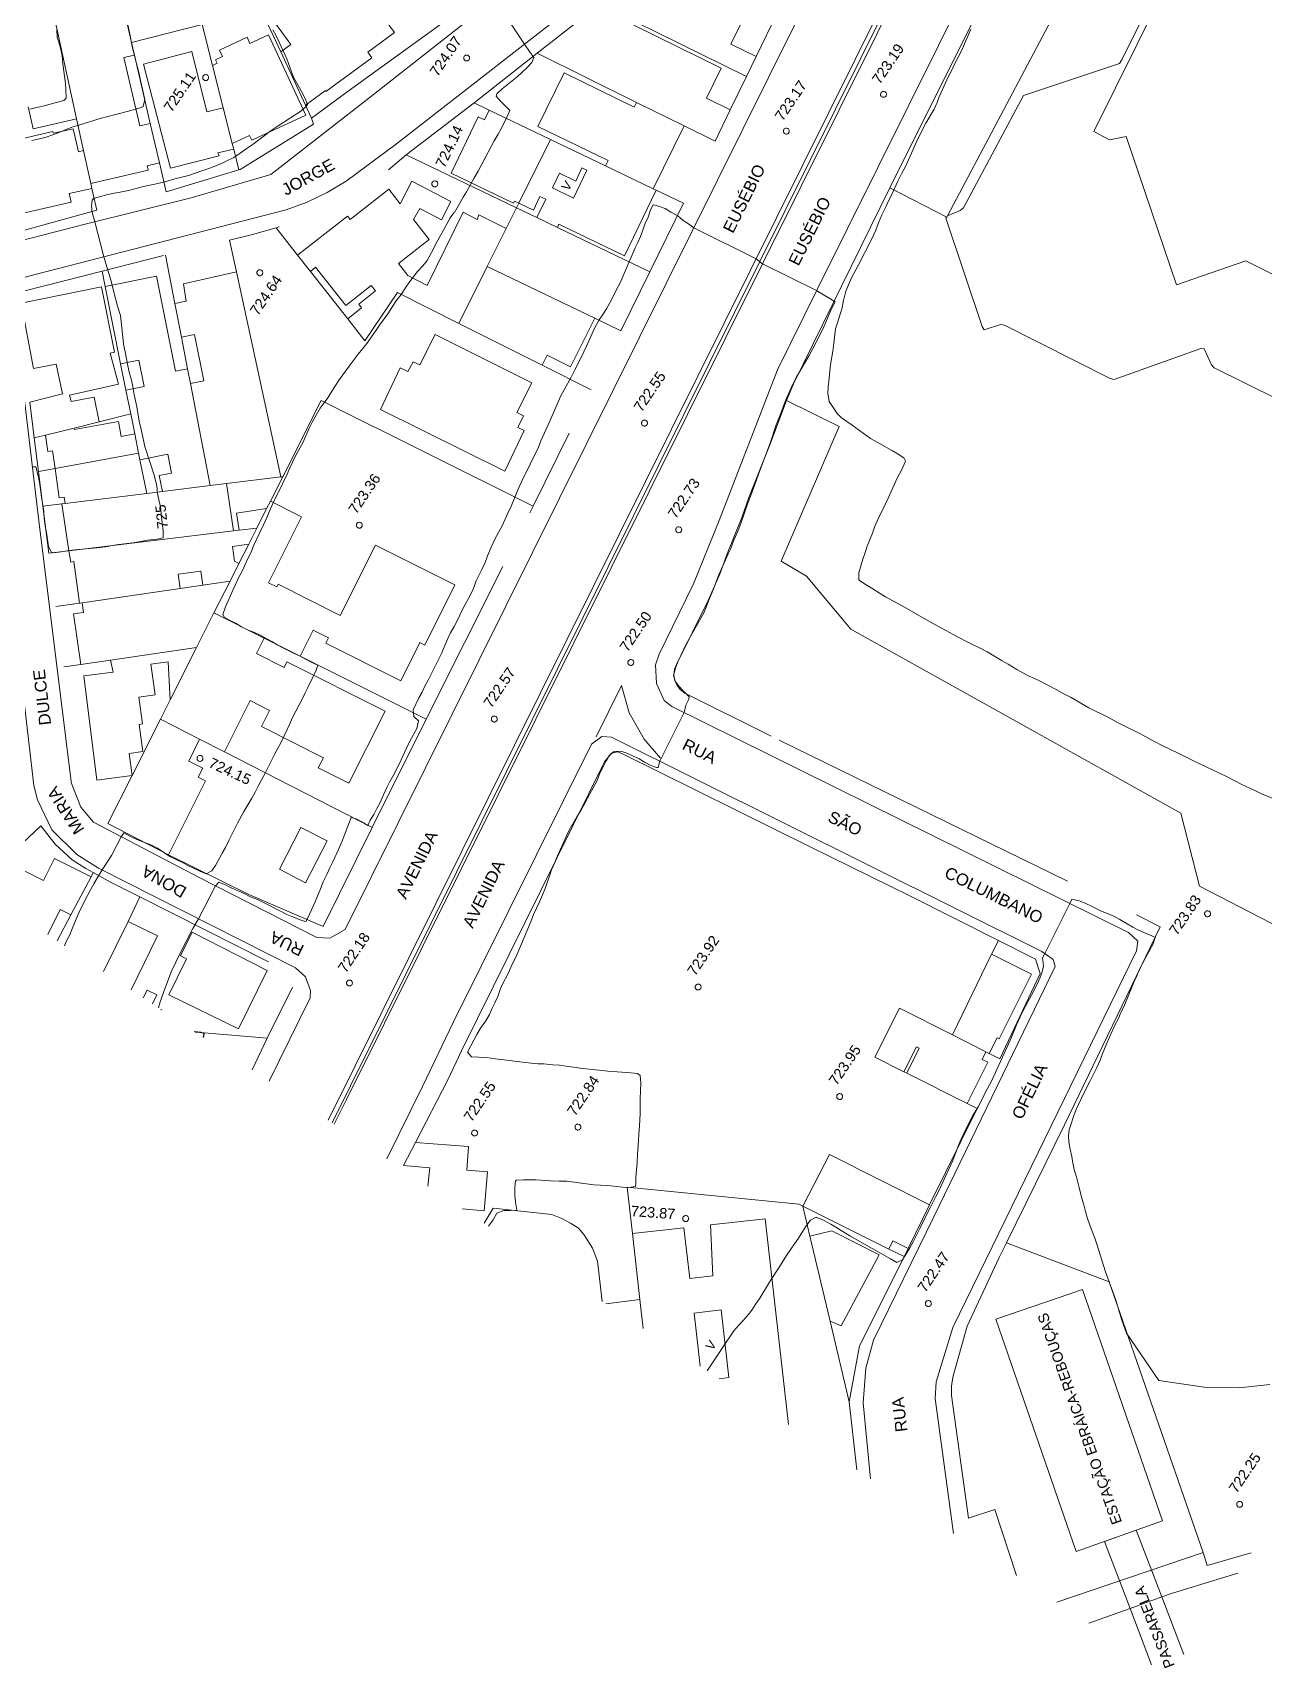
# Model space of a CAD drawing. Header units: metres. Extents: x 325024 to 7190115, y 7391967 to 10157759.
# Drawn here: x 326275.3 to 326482.8, y 7391966.7 to 7392242.3 of the extents above; entities that cross this region are included whole.
import ezdxf
from ezdxf.enums import TextEntityAlignment as Align

# ---------------------------------------------------------------- set-up
doc = ezdxf.new("R2010")
doc.units = ezdxf.units.M
doc.layers.get('0').update_dxf_attribs({"lineweight": 18})
for name, color, linetype, lineweight in [('100_SIST_VIARIO_MEIO_FIO', 1, 'Continuous', 18), ('108_SEP_FIS_CANT_CENT_ILHA', 7, 'Continuous', 18), ('118_PASSARELA', 9, 'Continuous', 18), ('120_PASSARELA_TOP', 7, 'Continuous', 18), ('144_P_DUPLA_ASF_TOP', 7, 'Continuous', 18), ('160_P_SIMP_ASF_TOP', 7, 'Continuous', 18), ('168_P_SIMP_PARALE_TOP', 7, 'Continuous', 18), ('199_SEGMENTO_DE_VIA', 7, 'Continuous', 18), ('206_MURO_E_MURO_ARRIMO', 7, 'Continuous', 18), ('214_PROJ_BEIRAL_EDIF', 10, 'Continuous', 18), ('216_EDIF_NOTAVEL', 2, 'Continuous', 18), ('218_EDIF_NOTAVEL_TOP', 7, 'Continuous', 18), ('600_CURVA_MESTRA', 14, 'Continuous', 18), ('602_CURVA_MESTRA_TOP', 24, 'Continuous', 18), ('604_CURVA_INTERM', 7, 'Continuous', 18), ('606_PTO_COTADO', 7, 'Continuous', 18), ('608_PTO_COTADO_INTERVIA', 1, 'Continuous', 18), ('624_SEGM_CURVA_MESTRA', 14, 'Continuous', 18)]:
    doc.layers.add(name, color=color, linetype=linetype, lineweight=lineweight)
doc.styles.add('Style-Arial', font='arial.ttf', dxfattribs={"height": 1.75})

# ---------------------------------------------------------------- blocks, each defined once
blk = doc.blocks.new('SP09')
at = {"color": 0, "linetype": 'Continuous'}
blk.add_lwpolyline([(-0.03, -0.51), (-0.14, -0.49), (-0.24, -0.46), (-0.31, -0.42), (-0.35, -0.39), (-0.42, -0.31), (-0.47, -0.24), (-0.51, -0.15), (-0.52, -0.09), (-0.52, 0.03), (-0.51, 0.11), (-0.48, 0.2), (-0.44, 0.27), (-0.4, 0.33), (-0.32, 0.39), (-0.23, 0.44), (-0.15, 0.48), (-0.1, 0.48), (-0.03, 0.48), (0.08, 0.48), (0.19, 0.44), (0.27, 0.4), (0.35, 0.32), (0.41, 0.23), (0.46, 0.11), (0.48, 0.03), (0.48, -0.03), (0.47, -0.08), (0.44, -0.21), (0.38, -0.3), (0.31, -0.38), (0.23, -0.44), (0.1, -0.49), (0.02, -0.51)], close=True, dxfattribs=at)
blk = doc.blocks.new('SP10')
at = {"color": 0, "linetype": 'Continuous'}
blk.add_lwpolyline([(-0.03, -0.51), (-0.14, -0.49), (-0.24, -0.46), (-0.31, -0.42), (-0.35, -0.39), (-0.42, -0.31), (-0.47, -0.24), (-0.51, -0.15), (-0.52, -0.09), (-0.52, 0.03), (-0.51, 0.11), (-0.48, 0.2), (-0.44, 0.27), (-0.4, 0.33), (-0.32, 0.39), (-0.23, 0.44), (-0.15, 0.48), (-0.1, 0.48), (-0.03, 0.48), (0.08, 0.48), (0.19, 0.44), (0.27, 0.4), (0.35, 0.32), (0.41, 0.23), (0.46, 0.11), (0.48, 0.03), (0.48, -0.03), (0.47, -0.08), (0.44, -0.21), (0.38, -0.3), (0.31, -0.38), (0.23, -0.44), (0.1, -0.49), (0.02, -0.51)], close=True, dxfattribs=at)

msp = doc.modelspace()

# ---------------------------------------------------------------- linework, layer by layer
at = {"layer": '100_SIST_VIARIO_MEIO_FIO'}
for points in [[(326281.744, 7392116.122), (326276.318, 7392160.048), (326271.784, 7392198.26), (326272.803, 7392200.212), (326273.987, 7392201.061), (326317.987, 7392212.415), (326321.505, 7392213.706), (326324.889, 7392215.317), (326328.111, 7392217.234), (326336.583, 7392223.556), (326389.548, 7392264.796), (326392.85, 7392267.849), (326402.043, 7392276.23), (326409.138, 7392281.652), (326412.06, 7392282.263), (326415.016, 7392281.873), (326416.655, 7392281.189), (326418.813, 7392279.154), (326419.218, 7392277.118), (326419.085, 7392275.631), (326418.848, 7392274.31), (326413.231, 7392262.983)], [(326432.962, 7392250.443), (326407.436, 7392199), (326400.761, 7392185.487), (326390.913, 7392160.072), (326386.602, 7392149.383), (326380.803, 7392137.548), (326380.219, 7392135.754), (326380.352, 7392132.598), (326381.641, 7392129.774), (326382.974, 7392128.76), (326459.876, 7392090.638), (326461.46, 7392089.18), (326461.22, 7392087.563), (326430.269, 7392024.126), (326427.466, 7392014.948), (326427.344, 7392012.168), (326430.379, 7391989.377)], [(326265.577, 7392195.437), (326273.735, 7392130.477), (326275.478, 7392115.427), (326276.122, 7392112.995), (326278.52, 7392107.938), (326282.742, 7392103.785), (326286.387, 7392101.502), (326319.541, 7392084.71), (326321.248, 7392083.193), (326322.07, 7392080.89), (326322.012, 7392079.672), (326315.14, 7392065.625)], [(326346.176, 7392075.598), (326369.411, 7392122.422), (326371.182, 7392123.711), (326372.818, 7392123.581), (326445.304, 7392087.448), (326447.185, 7392086.123), (326447.508, 7392084.961), (326427.073, 7392042.752), (326416.942, 7392021.998), (326415.645, 7392017.268), (326415.186, 7392011.396), (326416.424, 7391998.61)], [(326465.496, 7391978.707), (326467.303, 7391979.359), (326478.288, 7391982.743)], [(326453.204, 7391974.274), (326460.162, 7391976.784)]]:
    msp.add_lwpolyline(points, dxfattribs=at)
at = {"layer": '100_SIST_VIARIO_MEIO_FIO', "flags": 128}
for points in [[(326412.134, 7392260.77), (326382.072, 7392200.151), (326327.918, 7392091.143), (326325.359, 7392089.688), (326323.174, 7392089.812), (326303.419, 7392099.848), (326285.508, 7392109.27), (326283.399, 7392111.785), (326281.775, 7392115.949), (326281.744, 7392116.122)], [(326188.19, 7392259.345), (326199.202, 7392208.923), (326202.966, 7392191.779), (326204.582, 7392190.296), (326206.059, 7392190.154), (326210.421, 7392191.05), (326284.334, 7392210.059), (326301.965, 7392214.453), (326315.376, 7392218.367), (326331.896, 7392231.244), (326366.419, 7392258.41)], [(326334.923, 7392052.536), (326340.942, 7392064.735), (326346.176, 7392075.598)]]:
    msp.add_lwpolyline(points, dxfattribs=at)
at = {"layer": '108_SEP_FIS_CANT_CENT_ILHA'}
for points in [[(326422.659, 7392255.551), (326343.188, 7392095.563), (326325.062, 7392059.06)], [(326325.723, 7392058.623), (326338.172, 7392083.647), (326423.338, 7392255.215)], [(326326.098, 7392058.375), (326328.155, 7392062.517), (326423.885, 7392254.943)]]:
    msp.add_lwpolyline(points, dxfattribs=at)
at = {"layer": '108_SEP_FIS_CANT_CENT_ILHA', "flags": 128}
msp.add_lwpolyline([(326370.218, 7392123.604), (326374.475, 7392132.277), (326375.788, 7392127.7), (326378.305, 7392123.231), (326381.029, 7392120.024)], dxfattribs=at)
at = {"layer": '118_PASSARELA'}
msp.add_lwpolyline([(326461.197, 7391989.962), (326455.868, 7391988.083), (326460.162, 7391976.784), (326463.774, 7391967.281)], dxfattribs=at)
at = {"layer": '118_PASSARELA', "flags": 128}
msp.add_lwpolyline([(326469.201, 7391969.009), (326465.496, 7391978.707), (326461.197, 7391989.962)], dxfattribs=at)
at = {"layer": '199_SEGMENTO_DE_VIA'}
msp.add_lwpolyline([(326460.162, 7391976.784), (326465.496, 7391978.707)], dxfattribs=at)
at = {"layer": '206_MURO_E_MURO_ARRIMO'}
for p, q in [((326349.696, 7392247.834), (326328.427, 7392232.403)), ((326419.7, 7392216.103), (326435.892, 7392248.667)), ((326397.143, 7392238.257), (326400.673, 7392245.561)), ((326360.289, 7392238.801), (326349.65, 7392230.455)), ((326392.798, 7392229.267), (326395.51, 7392234.878)), ((326328.427, 7392232.403), (326322.256, 7392227.893)), ((326349.65, 7392230.455), (326338.176, 7392221.699)), ((326322.256, 7392227.893), (326322.603, 7392226.836)), ((326322.603, 7392226.836), (326310.239, 7392219.197)), ((326338.176, 7392221.699), (326335.235, 7392219.144)), ((326310.036, 7392219.136), (326297.754, 7392215.438)), ((326310.239, 7392219.197), (326310.036, 7392219.136)), ((326379.267, 7392201.984), (326384.945, 7392213.521)), ((326286.083, 7392212.34), (326263.991, 7392206.253)), ((326308.458, 7392207.313), (326312.327, 7392208.277)), ((326312.327, 7392208.277), (326316.296, 7392209.394)), ((326316.296, 7392209.394), (326316.804, 7392209.537)), ((326297.332, 7392204.719), (326286.962, 7392202.082)), ((326286.962, 7392202.082), (326273.753, 7392198.723)), ((326399.474, 7392172.806), (326402.26, 7392180.299)), ((326359.599, 7392162.47), (326365.668, 7392174.799)), ((326275.547, 7392173.993), (326276.269, 7392168.312)), ((326395.928, 7392163.953), (326399.474, 7392172.806)), ((326276.269, 7392168.312), (326277.011, 7392162.473)), ((326394.744, 7392160.592), (326395.928, 7392163.953)), ((326277.011, 7392162.473), (326278.014, 7392154.585)), ((326359.059, 7392161.372), (326359.599, 7392162.47)), ((326392.277, 7392154.471), (326394.744, 7392160.592)), ((326391.071, 7392151.232), (326392.277, 7392154.471)), ((326354.474, 7392152.31), (326341.582, 7392126.599)), ((326390.163, 7392148.991), (326391.071, 7392151.232)), ((326389.06, 7392146.593), (326390.163, 7392148.991)), ((326383.802, 7392135.951), (326389.06, 7392146.593)), ((326383.274, 7392134.144), (326383.406, 7392135.019)), ((326383.402, 7392133.238), (326383.274, 7392134.144)), ((326383.406, 7392135.019), (326383.802, 7392135.951)), ((326383.774, 7392132.383), (326383.402, 7392133.238)), ((326384.333, 7392131.627), (326383.774, 7392132.383)), ((326385.121, 7392131.011), (326384.333, 7392131.627)), ((326399.709, 7392123.718), (326385.121, 7392131.011)), ((326341.582, 7392126.599), (326332.496, 7392108.343)), ((326401.047, 7392123.091), (326449.599, 7392099.305)), ((326371.615, 7392119.416), (326372.808, 7392120.866)), ((326372.808, 7392120.866), (326373.863, 7392121.091)), ((326373.863, 7392121.091), (326374.64, 7392120.767)), ((326374.64, 7392120.767), (326406.376, 7392105.049)), ((326347.526, 7392070.716), (326371.615, 7392119.416)), ((326276.666, 7392108.639), (326279.065, 7392105.533)), ((326332.496, 7392108.343), (326324.195, 7392091.665)), ((326279.065, 7392105.533), (326281.957, 7392102.904)), ((326311.696, 7392097.09), (326298.168, 7392103.754)), ((326406.376, 7392105.049), (326423.051, 7392096.863)), ((326281.957, 7392102.904), (326284.214, 7392101.45)), ((326284.214, 7392101.45), (326285.497, 7392100.747)), ((326285.497, 7392100.747), (326288.527, 7392099.087)), ((326288.527, 7392099.087), (326293.351, 7392096.652)), ((326293.351, 7392096.652), (326315.024, 7392085.712)), ((326324.195, 7392091.665), (326311.696, 7392097.09)), ((326423.051, 7392096.863), (326437.963, 7392089.341)), ((326461.24, 7392093.627), (326465.244, 7392091.614)), ((326437.963, 7392089.341), (326444.211, 7392086.19)), ((326465.244, 7392091.614), (326449.095, 7392058.279)), ((326444.211, 7392086.19), (326444.982, 7392083.76)), ((326314.773, 7392072.842), (326319.025, 7392081.438)), ((326444.982, 7392083.76), (326438.234, 7392069.375)), ((326312.24, 7392067.544), (326314.773, 7392072.842)), ((326345.23, 7392065.865), (326347.526, 7392070.716)), ((326339.755, 7392055.283), (326345.23, 7392065.865)), ((326434.4, 7392061.025), (326426.389, 7392044.794)), ((326434.534, 7392061.295), (326434.4, 7392061.025)), ((326449.095, 7392058.279), (326439.319, 7392038.379)), ((326422.751, 7392037.422), (326422.079, 7392036.062)), ((326439.319, 7392038.379), (326438.113, 7392035.925)), ((326421.567, 7392035.024), (326414.564, 7392021.007)), ((326422.079, 7392036.062), (326421.567, 7392035.024)), ((326438.113, 7392035.925), (326432.732, 7392024.319)), ((326432.732, 7392024.319), (326430.293, 7392015.765)), ((326414.564, 7392021.007), (326412.805, 7392011.579)), ((326430.293, 7392015.765), (326430.072, 7392014.222)), ((326430.072, 7392014.222), (326430.052, 7392012.666)), ((326430.052, 7392012.666), (326432.915, 7391991.998)), ((326412.805, 7392011.579), (326414.122, 7392000.133)), ((326432.915, 7391991.998), (326437.353, 7391993.432)), ((326437.353, 7391993.432), (326441.017, 7391982.338)), ((326447.817, 7391977.839), (326472.443, 7391986.205)), ((326472.443, 7391986.205), (326473.116, 7391984.001)), ((326473.116, 7391984.001), (326480.537, 7391986.141))]:
    msp.add_line(p, q, dxfattribs=at)
at = {"layer": '206_MURO_E_MURO_ARRIMO', "flags": 128}
for points in [[(326312.152, 7392249.61), (326317.08, 7392239.017)], [(326303.84, 7392243.648), (326305.583, 7392236.752)], [(326295.09, 7392226.964), (326292.425, 7392238.494)], [(326321.252, 7392230.051), (326322.256, 7392227.893)], [(326349.65, 7392230.455), (326352.199, 7392229.232)], [(326309.145, 7392222.662), (326310.036, 7392219.136)], [(326356.778, 7392212.774), (326338.176, 7392221.699)], [(326297.754, 7392215.438), (326296.623, 7392220.331)], [(326286.083, 7392212.34), (326285.268, 7392216.042)], [(326356.778, 7392212.774), (326357.175, 7392213.57)], [(326384.945, 7392213.521), (326380.302, 7392215.749)], [(326319.916, 7392204.787), (326316.296, 7392209.394)], [(326309.617, 7392201.949), (326308.458, 7392207.313)], [(326299.255, 7392196.65), (326297.677, 7392204.8)], [(326286.962, 7392202.082), (326287.475, 7392199.533)], [(326328.353, 7392194.049), (326322.062, 7392202.056)], [(326301.385, 7392185.655), (326300.358, 7392190.959)], [(326290.104, 7392186.461), (326290.998, 7392182.021)], [(326369.347, 7392182.086), (326361.091, 7392186.242)], [(326317.404, 7392167.463), (326323.873, 7392180.289), (326359.599, 7392162.47)], [(326291.8, 7392178.035), (326286.486, 7392176.713)], [(326276.269, 7392168.312), (326279.043, 7392168.822)], [(326317.404, 7392167.463), (326315.32, 7392163.33)], [(326317.404, 7392167.463), (326317.08, 7392167.423)], [(326280.199, 7392162.867), (326277.011, 7392162.473)], [(326278.014, 7392154.585), (326281.353, 7392154.987)], [(326283.153, 7392146.159), (326279.199, 7392145.58)], [(326320.331, 7392137.242), (326341.582, 7392126.599)], [(326283.416, 7392135.84), (326280.536, 7392135.418)], [(326332.496, 7392108.343), (326307.573, 7392121.088)], [(326276.666, 7392108.639), (326270.415, 7392102.75)], [(326285.497, 7392100.747), (326285.136, 7392100.068)], [(326291.342, 7392092.52), (326293.351, 7392096.652)], [(326281.736, 7392093.662), (326279.404, 7392089.27)], [(326437.963, 7392089.341), (326436.827, 7392087)], [(326304.191, 7392073.752), (326314.773, 7392072.842)], [(326438.234, 7392069.375), (326436.436, 7392070.279)], [(326422.533, 7392066.956), (326422.051, 7392067.198)], [(326434.4, 7392061.025), (326432.725, 7392061.862)], [(326376.304, 7392039.923), (326375.414, 7392047.778), (326404.364, 7392044.878), (326405.029, 7392044.547)], [(326405.029, 7392044.547), (326406.232, 7392039.521)], [(326422.079, 7392036.062), (326419.531, 7392037.331)], [(326439.319, 7392038.379), (326456.658, 7392031.806), (326472.443, 7391986.205)], [(326409.604, 7392025.186), (326412.805, 7392011.579)]]:
    msp.add_lwpolyline(points, dxfattribs=at)
at = {"layer": '214_PROJ_BEIRAL_EDIF', "flags": 128}
for points in [[(326381.378, 7392255.068), (326396.497, 7392247.619), (326392.911, 7392240.342), (326397.143, 7392238.257), (326395.51, 7392234.878), (326376.839, 7392244.07), (326370.797, 7392247.044), (326374.538, 7392249.979), (326378.025, 7392248.261)], [(326303.411, 7392245.342), (326302.183, 7392250.203), (326290.415, 7392247.191), (326291.933, 7392240.624), (326303.84, 7392243.648)], [(326321.252, 7392230.051), (326317.08, 7392239.017), (326318.784, 7392240.262), (326314.676, 7392245.883), (326322.528, 7392251.621), (326326.766, 7392245.822), (326327.856, 7392246.619), (326329.54, 7392244.314), (326332.942, 7392246.8), (326336.247, 7392242.277), (326331.727, 7392238.973), (326332.416, 7392238.03), (326324.691, 7392232.384), (326324.605, 7392232.502)], [(326285.09, 7392216.852), (326283.865, 7392222.414), (326282.683, 7392227.782), (326279.049, 7392244.281), (326290.415, 7392247.191), (326291.933, 7392240.624), (326292.425, 7392238.494), (326290.645, 7392238.083), (326293.31, 7392226.553), (326295.09, 7392226.964), (326296.623, 7392220.331), (326294.561, 7392219.855), (326294.74, 7392219.082)], [(326385.04, 7392226.563), (326377.024, 7392230.527), (326360.289, 7392238.801), (326370.797, 7392247.044), (326376.839, 7392244.07), (326376.566, 7392243.516), (326391.258, 7392236.277), (326388.779, 7392231.247), (326392.798, 7392229.267), (326390.248, 7392223.988)], [(326305.583, 7392236.752), (326307.392, 7392229.596), (326308.906, 7392223.607), (326311.836, 7392224.97), (326312.225, 7392224.133), (326321.3, 7392228.355), (326314.99, 7392241.918), (326311.873, 7392240.468), (326311.393, 7392241.5), (326306.766, 7392239.348), (326307.273, 7392238.259), (326306.09, 7392237.709), (326306.366, 7392237.116)], [(326307.392, 7392229.596), (326308.906, 7392223.607), (326309.145, 7392222.662), (326306.483, 7392222.036), (326306.721, 7392221.524), (326298.512, 7392219.457), (326293.978, 7392236.938), (326302.113, 7392239.114), (326304.595, 7392228.919)], [(326377.024, 7392230.527), (326376.616, 7392229.698), (326364.823, 7392235.508), (326360.36, 7392226.487), (326372.251, 7392220.758), (326371.794, 7392219.83), (326379.824, 7392215.978), (326385.04, 7392226.563)], [(326362.512, 7392224.284), (326352.199, 7392229.232), (326351.415, 7392227.597), (326350.335, 7392228.115), (326345.772, 7392218.606), (326356.31, 7392213.55), (326356.479, 7392213.904), (326357.175, 7392213.57)], [(326362.512, 7392224.284), (326357.175, 7392213.57), (326359.634, 7392212.39), (326360.74, 7392214.694), (326361.708, 7392214.229), (326360.218, 7392211.124), (326363.679, 7392209.463), (326363.936, 7392209.998), (326374.997, 7392204.691), (326380.302, 7392215.749), (326379.824, 7392215.978), (326371.794, 7392219.83)], [(326364.045, 7392218.583), (326366.763, 7392217.279), (326367.816, 7392219.473), (326368.625, 7392219.084), (326366.385, 7392214.415), (326362.857, 7392216.108)], [(326355.031, 7392209.266), (326351.837, 7392202.853), (326347.078, 7392193.299), (326336.735, 7392198.506), (326331.253, 7392190.357), (326328.353, 7392194.049), (326330.703, 7392195.896), (326330.209, 7392196.525), (326333.055, 7392198.761), (326332.318, 7392199.699), (326328.011, 7392196.316), (326322.952, 7392202.755), (326322.062, 7392202.056), (326319.916, 7392204.787), (326328.308, 7392211.38), (326328.787, 7392210.77), (326335.3, 7392215.887), (326337.215, 7392213.45), (326339.143, 7392217.269), (326345.731, 7392213.803), (326344.151, 7392210.747), (326340.524, 7392212.654), (326339.44, 7392210.815), (326342.103, 7392207.426), (326336.936, 7392203.366), (326338.498, 7392201.378), (326341.724, 7392199.659), (326347.786, 7392212.037), (326350.162, 7392210.78), (326350.471, 7392211.573)], [(326369.984, 7392194.147), (326351.837, 7392202.853), (326355.031, 7392209.266), (326356.778, 7392212.774), (326360.218, 7392211.124), (326363.679, 7392209.463), (326379.267, 7392201.984), (326374.373, 7392192.041)], [(326361.091, 7392186.242), (326361.951, 7392187.949), (326365.87, 7392185.976), (326369.984, 7392194.147), (326351.837, 7392202.853), (326347.078, 7392193.299)], [(326293.132, 7392171.412), (326293.35, 7392170.328), (326298.027, 7392171.269), (326298.668, 7392168.079), (326296.594, 7392167.661), (326297.138, 7392164.959), (326305.202, 7392165.956), (326301.868, 7392183.166), (326301.385, 7392185.655), (326299.344, 7392185.245), (326296.12, 7392201.272), (326287.475, 7392199.533), (326290.104, 7392186.461), (326293.172, 7392187.078), (326294.065, 7392182.638), (326290.998, 7392182.021), (326291.8, 7392178.035), (326292.478, 7392174.662)], [(326301.868, 7392183.166), (326304.089, 7392183.613), (326302.524, 7392191.395), (326300.358, 7392190.959), (326299.255, 7392196.65), (326301.15, 7392197.031), (326300.678, 7392199.963), (326309.617, 7392201.949), (326317.08, 7392167.423), (326307.933, 7392166.293), (326305.202, 7392165.956)], [(326286.486, 7392176.713), (326282.257, 7392175.662), (326277.454, 7392174.467), (326275.547, 7392173.993), (326274.78, 7392180.026), (326280.329, 7392181.406), (326279.242, 7392186.42), (326275.418, 7392185.703), (326273.329, 7392196.708), (326286.858, 7392199.473), (326289.039, 7392188.445), (326288.343, 7392188.272), (326289.727, 7392183.027), (326281.464, 7392181.19), (326281.749, 7392180.126), (326285.634, 7392180.863)], [(326337.193, 7392185.82), (326338.483, 7392185.157), (326339.372, 7392186.831), (326340.511, 7392186.295), (326343.067, 7392191.399), (326359.373, 7392183.289), (326356.821, 7392178.29), (326357.951, 7392177.704), (326356.996, 7392175.77), (326358.088, 7392175.23), (326354.798, 7392168.389), (326333.852, 7392178.789)], [(326293.132, 7392171.412), (326279.043, 7392168.822), (326278.601, 7392171.842), (326277.854, 7392171.732), (326277.454, 7392174.467), (326282.257, 7392175.662), (326282.306, 7392175.398), (326289.719, 7392176.761), (326290.183, 7392174.24), (326292.478, 7392174.662)], [(326293.132, 7392171.412), (326293.35, 7392170.328), (326294.496, 7392164.633), (326280.763, 7392162.937), (326280.606, 7392164.01), (326279.766, 7392163.887), (326279.043, 7392168.822)], [(326294.496, 7392164.633), (326280.763, 7392162.937), (326280.199, 7392162.867), (326281.353, 7392154.987), (326309.099, 7392158.334), (326307.933, 7392166.293), (326305.202, 7392165.956), (326297.138, 7392164.959)], [(326313.04, 7392158.81), (326311.669, 7392156.092), (326310.017, 7392152.816), (326308.535, 7392149.878), (326305.826, 7392144.507), (326314.302, 7392140.262), (326320.331, 7392137.242), (326322.527, 7392141.626), (326325.139, 7392140.318), (326324.68, 7392139.404), (326337.302, 7392133.082), (326340.521, 7392139.509), (326341.344, 7392139.096), (326346.418, 7392149.226), (326333.026, 7392155.933), (326327.099, 7392144.1), (326316.643, 7392149.337), (326316.412, 7392148.877), (326315.018, 7392149.575), (326320.586, 7392160.692), (326315.32, 7392163.33), (326314.688, 7392162.077)], [(326313.04, 7392158.81), (326310.05, 7392158.449), (326309.627, 7392161.336), (326314.688, 7392162.077)], [(326310.017, 7392152.816), (326308.535, 7392149.878), (326303.938, 7392149.204), (326303.592, 7392151.571), (326299.766, 7392151.01), (326300.113, 7392148.644), (326283.613, 7392146.227), (326283.153, 7392146.159), (326282.239, 7392153.171), (326281.694, 7392153.05), (326281.353, 7392154.987), (326309.099, 7392158.334), (326310.05, 7392158.449), (326313.04, 7392158.81), (326311.669, 7392156.092), (326308.944, 7392155.692), (326309.307, 7392153.214)], [(326303.938, 7392149.204), (326300.113, 7392148.644), (326283.613, 7392146.227), (326283.852, 7392144.594), (326282.17, 7392144.348), (326283.416, 7392135.84), (326288.408, 7392136.572), (326302.895, 7392138.694), (326305.826, 7392144.507), (326308.535, 7392149.878)], [(326296.805, 7392126.594), (326298.448, 7392129.859), (326302.895, 7392138.694), (326305.826, 7392144.507), (326314.302, 7392140.262), (326312.991, 7392137.644), (326317.624, 7392135.324), (326318.09, 7392136.254), (326334.65, 7392127.96), (326328.564, 7392115.809), (326323.4, 7392118.396), (326324.264, 7392120.119), (326313.809, 7392125.355), (326315.178, 7392128.088), (326311.901, 7392129.729), (326307.573, 7392121.088), (326303.413, 7392123.215)], [(326292.018, 7392117.122), (326291.513, 7392120.838), (326293.849, 7392121.155), (326293.229, 7392125.727), (326293.792, 7392125.803), (326293.178, 7392130.328), (326295.891, 7392130.696), (326295.186, 7392135.889), (326298.13, 7392136.289), (326298.448, 7392129.859), (326302.895, 7392138.694), (326288.408, 7392136.572), (326288.864, 7392134.506), (326283.914, 7392133.895), (326286.099, 7392116.319)], [(326287.949, 7392109.004), (326298.168, 7392103.754), (326304.408, 7392116.214), (326303.165, 7392116.836), (326303.922, 7392118.35), (326301.567, 7392119.529), (326303.413, 7392123.215), (326296.805, 7392126.594), (326292.018, 7392117.122)], [(326320.44, 7392108.37), (326316.835, 7392101.32), (326321.263, 7392099.056), (326324.868, 7392106.105)], [(326302.145, 7392090.694), (326300.158, 7392086.74), (326301.216, 7392086.233), (326298.233, 7392080.167), (326309.941, 7392074.41), (326314.793, 7392084.264)], [(326430.226, 7392073.403), (326436.827, 7392087), (326443.55, 7392083.619), (326438.09, 7392072.764), (326437.767, 7392072.927), (326436.436, 7392070.279), (326435.873, 7392070.562)], [(326430.226, 7392073.403), (326421.286, 7392077.9), (326417.158, 7392069.643), (326422.051, 7392067.198), (326424.152, 7392071.401), (326424.635, 7392071.16), (326422.533, 7392066.956), (326432.725, 7392061.862), (326436.215, 7392068.801), (326435.235, 7392069.293), (326435.873, 7392070.562)], [(326405.029, 7392044.547), (326419.531, 7392037.331), (326420.207, 7392038.688), (326422.751, 7392037.422), (326426.389, 7392044.794), (326409.537, 7392053.274)], [(326409.604, 7392025.186), (326406.232, 7392039.521), (326409.907, 7392040.385), (326417.888, 7392036.365), (326411.488, 7392024.381)]]:
    msp.add_lwpolyline(points, close=True, dxfattribs=at)
for points in [[(326279.049, 7392244.281), (326282.683, 7392227.782), (326275.351, 7392226.087), (326274.503, 7392229.756)], [(326273.396, 7392224.405), (326278.696, 7392225.63), (326278.767, 7392225.32), (326282.078, 7392226.086), (326282.974, 7392222.208), (326283.865, 7392222.414), (326285.09, 7392216.852), (326285.268, 7392216.042), (326281.436, 7392215.157), (326281.767, 7392213.726), (326270.274, 7392211.069)], [(326277.815, 7392090.321), (326279.915, 7392094.563), (326281.736, 7392093.662), (326285.136, 7392100.068), (326278.948, 7392103.131), (326277.117, 7392099.432), (326270.415, 7392102.75), (326265.774, 7392098.289)], [(326287.241, 7392084.085), (326291.342, 7392092.52), (326296.304, 7392090.108), (326291.882, 7392081.014)], [(326295.447, 7392078.655), (326296.178, 7392080.157), (326294.546, 7392080.951), (326293.921, 7392079.665)], [(326302.659, 7392073.884), (326304.191, 7392073.752), (326304.004, 7392072.994)], [(326347.658, 7392044.11), (326351.364, 7392043.767), (326351.9, 7392050.32), (326348.415, 7392050.613), (326348.713, 7392054.581), (326339.755, 7392055.283)], [(326371.231, 7392028.513), (326370.43, 7392035.262), (326369.587, 7392037.456), (326368.136, 7392039.809), (326367.209, 7392040.867), (326365.887, 7392041.714), (326364.447, 7392042.497), (326362.751, 7392043.139), (326352.865, 7392044.244), (326351.355, 7392041.664)], [(326378.113, 7392023.959), (326377.558, 7392028.856), (326376.304, 7392039.923), (326385.004, 7392040.908), (326385.972, 7392032.365), (326389.843, 7392032.803), (326389.445, 7392041.398), (326398.689, 7392042.445), (326402.619, 7392007.744)], [(326390.927, 7392015.481), (326392.536, 7392015.663), (326391.244, 7392027.068), (326386.714, 7392026.554)]]:
    msp.add_lwpolyline(points, dxfattribs=at)
at = {"layer": '214_PROJ_BEIRAL_EDIF'}
for points in [[(326297.041, 7392077.601), (326297.052, 7392077.624), (326296.877, 7392077.709)], [(326339.755, 7392055.283), (326337.74, 7392051.387), (326342.176, 7392051.03), (326341.878, 7392047.934)], [(326378.113, 7392023.959), (326377.558, 7392028.856), (326371.864, 7392028.093)], [(326386.714, 7392026.554), (326387.729, 7392017.597)]]:
    msp.add_lwpolyline(points, dxfattribs=at)
at = {"layer": '216_EDIF_NOTAVEL', "flags": 128}
for points in [[(326474.215, 7392268.869), (326458.756, 7392237.688), (326458.395, 7392237.104), (326442.2, 7392231.666), (326432.078, 7392212.734), (326431.503, 7392212.326), (326429.405, 7392211.413), (326462.834, 7392274.511)], [(326437.513, 7392025.489), (326451.051, 7391986.384), (326465.613, 7391991.52), (326452.117, 7392030.516)]]:
    msp.add_lwpolyline(points, close=True, dxfattribs=at)
for points in [[(326534.105, 7392156.178), (326474.321, 7392185.785), (326473.863, 7392186.314), (326472.636, 7392189.011), (326472.058, 7392189.042), (326457.454, 7392183.856), (326456.785, 7392184.023), (326439.012, 7392192.977), (326438.339, 7392193.076), (326435.571, 7392192.194), (326435.261, 7392192.748), (326429.096, 7392211.009), (326429.261, 7392211.2), (326429.405, 7392211.413), (326431.503, 7392212.326), (326432.078, 7392212.734), (326442.2, 7392231.666), (326458.395, 7392237.104), (326458.756, 7392237.688), (326474.215, 7392268.869)], [(326464.981, 7392247.718), (326454.057, 7392225.594), (326456.685, 7392224.189), (326459.488, 7392224.789), (326467.974, 7392199.761), (326479.642, 7392203.843), (326546.185, 7392170.419), (326549.837, 7392159.138), (326573.308, 7392167.187), (326577.787, 7392164.792), (326623.083, 7392255.979)], [(326533.707, 7392066.498), (326471.87, 7392098.47), (326468.717, 7392110.743), (326413.11, 7392141.78), (326405.615, 7392150.726), (326401.349, 7392153.25), (326411.133, 7392175.899), (326402.26, 7392180.299), (326403.434, 7392183.114), (326419.7, 7392216.103), (326429.261, 7392211.2), (326429.096, 7392211.009), (326435.261, 7392192.748), (326435.571, 7392192.194), (326438.339, 7392193.076), (326439.012, 7392192.977), (326456.785, 7392184.023), (326457.454, 7392183.856), (326472.058, 7392189.042), (326472.636, 7392189.011), (326473.863, 7392186.314), (326474.321, 7392185.785), (326534.105, 7392156.178)]]:
    msp.add_lwpolyline(points, dxfattribs=at)
at = {"layer": '600_CURVA_MESTRA', "elevation": 725}
for points in [[(326296.605, 7392163.342), (326296.329, 7392164.601), (326296.192, 7392165.942), (326295.784, 7392167.561), (326294.182, 7392172.565), (326293.542, 7392175.389), (326293.236, 7392176.808), (326292.818, 7392179.235), (326292.369, 7392181.314), (326292.162, 7392182.653), (326291.922, 7392183.739), (326291.618, 7392184.872), (326291.298, 7392186.159), (326290.859, 7392188.511), (326290.589, 7392189.79), (326290.446, 7392190.959), (326290.09, 7392194.632), (326289.591, 7392196.173), (326288.92, 7392198.751), (326288.509, 7392200.429), (326287.258, 7392204.486), (326285.754, 7392210.413), (326285.313, 7392211.97), (326285.197, 7392213.045), (326285.332, 7392214.079), (326285.519, 7392214.348), (326286.552, 7392214.632), (326287.722, 7392214.928), (326289.002, 7392215.22), (326290.013, 7392215.396), (326291.41, 7392215.7), (326292.7, 7392216.021), (326293.72, 7392216.316), (326296.388, 7392216.884), (326297.916, 7392217.236), (326299.231, 7392217.627), (326300.421, 7392217.915), (326301.516, 7392218.228), (326303.789, 7392218.981), (326304.945, 7392219.396), (326306.959, 7392220.182), (326307.966, 7392220.665), (326309.155, 7392221.262), (326310.243, 7392221.943), (326311.437, 7392222.808), (326312.439, 7392223.481), (326315.448, 7392225.766), (326316.626, 7392226.587), (326318.724, 7392227.925), (326320.441, 7392229.057), (326321.374, 7392229.805), (326321.591, 7392230.197), (326321.205, 7392231.171), (326320.528, 7392232.461), (326319.242, 7392234.777), (326318.636, 7392236.264), (326318.082, 7392237.875), (326316.788, 7392240.682), (326316.238, 7392241.827), (326315.717, 7392242.775)], [(326275.242, 7392169.111), (326275.834, 7392169.137), (326276.183, 7392167.618), (326276.428, 7392166.484), (326276.617, 7392165.318), (326276.746, 7392164.088), (326277.148, 7392161.623), (326277.224, 7392160.478), (326277.371, 7392159.154), (326277.596, 7392158.056), (326277.965, 7392155.716), (326278.435, 7392154.718), (326278.823, 7392154.647), (326280.084, 7392154.814), (326281.081, 7392154.971), (326282.357, 7392155.141), (326286.117, 7392155.498), (326287.567, 7392155.656), (326288.71, 7392155.872), (326289.743, 7392156.041), (326292.221, 7392156.338), (326293.507, 7392156.548), (326294.597, 7392156.75), (326296.257, 7392156.955), (326297.244, 7392157.169), (326297.265, 7392158.114)]]:
    msp.add_lwpolyline(points, dxfattribs=at)
at = {"layer": '604_CURVA_INTERM', "flags": 128}
for points, elevation in [([(326353.111, 7392247.939), (326358.131, 7392240.334), (326358.995, 7392239.118), (326359.718, 7392238.083), (326359.375, 7392237.261), (326358.577, 7392236.4), (326357.713, 7392235.552), (326356.916, 7392234.855), (326354.367, 7392232.829), (326353.458, 7392231.988), (326353.385, 7392231.565), (326354.11, 7392230.73), (326355.69, 7392229.136), (326355.232, 7392228.142), (326354.191, 7392226.051), (326353.704, 7392225.167), (326353.047, 7392224.024), (326350.949, 7392220.103), (326350.308, 7392218.935), (326349.641, 7392217.796), (326348.362, 7392215.458), (326347.805, 7392214.575), (326347.221, 7392213.521), (326346.322, 7392211.95), (326346.22, 7392211.905), (326345.606, 7392211.048), (326344.486, 7392208.984), (326343.967, 7392208.103), (326343.334, 7392206.932), (326342.793, 7392205.841), (326341.717, 7392203.897), (326340.988, 7392202.992), (326340.108, 7392202.042), (326338.645, 7392200.108), (326337.953, 7392199.135), (326337.361, 7392198.176), (326336.544, 7392197.087), (326335.766, 7392195.995), (326335.092, 7392194.906), (326333.687, 7392192.988), (326333.128, 7392192.132), (326331.562, 7392189.884), (326330.112, 7392188.083), (326328.577, 7392186.091), (326326.918, 7392183.752), (326326.159, 7392182.634), (326325.495, 7392181.597), (326324.983, 7392180.737), (326324.376, 7392179.929), (326323.726, 7392178.981), (326322.388, 7392176.673), (326321.882, 7392175.632), (326320.784, 7392173.162), (326319.626, 7392171.097), (326318.576, 7392168.969), (326318.134, 7392167.906), (326316.53, 7392164.522), (326315.987, 7392163.46), (326315.549, 7392162.545), (326315.104, 7392161.529), (326314.705, 7392160.566), (326314.141, 7392159.364), (326313.509, 7392157.964), (326312.558, 7392155.941), (326312.033, 7392154.627), (326311.514, 7392153.667), (326311.033, 7392152.545), (326310.513, 7392151.44), (326309.973, 7392150.422), (326309.485, 7392149.418), (326309.036, 7392148.444), (326307.775, 7392145.514), (326307.338, 7392144.238), (326307.601, 7392143.736), (326308.561, 7392143.231), (326309.539, 7392142.741), (326310.47, 7392142.191), (326311.561, 7392141.617), (326312.562, 7392141.265), (326313.477, 7392140.826), (326315.564, 7392139.684), (326316.47, 7392139.121), (326317.429, 7392138.611), (326319.36, 7392137.664), (326320.341, 7392137.204), (326321.215, 7392136.713), (326322.288, 7392136.172), (326323.341, 7392135.726), (326323.063, 7392134.874), (326322.562, 7392133.784), (326321.646, 7392131.931), (326321.182, 7392131.042), (326320.713, 7392130.092), (326319.609, 7392127.976), (326319.069, 7392126.878), (326318.559, 7392125.719), (326317.205, 7392122.871), (326316.071, 7392120.743), (326314.391, 7392117.391), (326313.831, 7392116.396), (326313.257, 7392115.312), (326312.75, 7392114.3), (326312.176, 7392113.281), (326310.869, 7392111.069), (326309.789, 7392109.07), (326308.816, 7392107.174), (326308.4, 7392106.257), (326307.756, 7392104.974), (326307.185, 7392104.04), (326306.108, 7392101.949), (326305.464, 7392101.036), (326304.491, 7392100.538), (326303.443, 7392100.974), (326301.399, 7392101.927), (326300.499, 7392102.46), (326298.519, 7392103.43), (326297.359, 7392104.16), (326296.286, 7392104.862), (326295.203, 7392105.453), (326292.819, 7392106.345), (326291.759, 7392106.818), (326290.641, 7392107.448), (326290.191, 7392106.807), (326288.587, 7392103.652), (326286.996, 7392101.242), (326286.205, 7392099.905), (326285.558, 7392098.87), (326285.003, 7392097.876), (326284.517, 7392096.895), (326283.338, 7392094.612), (326282.871, 7392093.581), (326281.915, 7392091.266), (326281.521, 7392090.258), (326280.973, 7392089.247), (326280.662, 7392088.438)], 724), ([(326291.248, 7392243.921), (326291.764, 7392241.481), (326292.026, 7392239.939), (326292.339, 7392238.827), (326292.906, 7392236.628), (326293.14, 7392235.645), (326293.441, 7392234.228), (326294.157, 7392231.02), (326293.879, 7392229.814), (326293.555, 7392229.669), (326291.444, 7392229.06), (326289.212, 7392228.477), (326286.67, 7392227.788), (326283.05, 7392226.661), (326281.901, 7392226.327), (326280.949, 7392225.977), (326279.859, 7392225.528), (326278.521, 7392225.03), (326277.54, 7392224.693), (326276.411, 7392224.399), (326275.148, 7392224.119)], 726), ([(326279.324, 7392242.754), (326279.418, 7392241.541), (326279.762, 7392240.527), (326280.044, 7392239.459), (326280.232, 7392238.342), (326280.378, 7392237.022), (326280.789, 7392233.693), (326280.862, 7392232.68), (326280.937, 7392231.215), (326280.541, 7392230.844), (326278.25, 7392230.2), (326276.976, 7392229.891), (326275.966, 7392229.683), (326274.802, 7392229.36)], 727), ([(326485.762, 7392112.616), (326482.306, 7392114.043), (326481.385, 7392114.449), (326478.864, 7392115.653), (326476.41, 7392116.947), (326474.044, 7392118.086), (326471.191, 7392119.435), (326468.006, 7392120.989), (326465.799, 7392122.086), (326463.84, 7392123.095), (326461.815, 7392124.211), (326460.266, 7392124.937), (326458.043, 7392126.059), (326456.513, 7392126.875), (326453.195, 7392128.498), (326450.237, 7392130.257), (326449.002, 7392130.883), (326447.712, 7392131.582), (326444.694, 7392133.157), (326443.067, 7392133.901), (326442.103, 7392134.412), (326441.102, 7392134.971), (326439.606, 7392135.868), (326438.583, 7392136.426), (326436.082, 7392137.944), (326434.913, 7392138.578), (326433.501, 7392139.267), (326432.58, 7392139.692), (326430.376, 7392140.855), (326429.142, 7392141.557), (326426.241, 7392143.132), (326421.738, 7392145.718), (326420.302, 7392146.514), (326418.953, 7392147.212), (326416.555, 7392148.75), (326415.667, 7392149.263), (326414.58, 7392149.944), (326414.432, 7392150.132), (326414.44, 7392151.268), (326415.131, 7392153.581), (326415.542, 7392154.713), (326415.841, 7392155.735), (326416.781, 7392157.968), (326417.108, 7392158.964), (326417.898, 7392160.756), (326418.514, 7392161.929), (326419.422, 7392163.827), (326420.956, 7392167.317), (326421.657, 7392168.542), (326422.299, 7392170.068), (326422.051, 7392170.663), (326421.093, 7392171.282), (326420.124, 7392171.805), (326417.927, 7392173.055), (326416.451, 7392173.916), (326413.31, 7392176.133), (326411.559, 7392177.393), (326410.812, 7392178.133), (326410.135, 7392179.116), (326409.485, 7392180.105), (326409.262, 7392181.519), (326409.316, 7392182.624), (326409.473, 7392184.061), (326409.559, 7392185.297), (326409.671, 7392186.377), (326410.101, 7392188.609), (326410.243, 7392189.95), (326410.378, 7392190.992), (326410.516, 7392192.389), (326410.861, 7392193.399), (326411.25, 7392194.69), (326411.583, 7392195.712), (326411.894, 7392197.15), (326412.294, 7392198.709), (326412.701, 7392199.813), (326413.222, 7392200.965), (326414.362, 7392203.061), (326416.654, 7392207.542), (326417.302, 7392208.99), (326417.774, 7392210.215), (326418.336, 7392211.594), (326419.03, 7392212.956), (326419.443, 7392213.962), (326419.947, 7392214.879), (326421.041, 7392217.258), (326421.729, 7392218.612), (326422.307, 7392219.704), (326422.896, 7392220.946), (326423.79, 7392223.003), (326424.364, 7392224.278), (326425.751, 7392227.051), (326427.138, 7392229.388), (326427.652, 7392230.495), (326427.994, 7392231.437), (326429.081, 7392233.794), (326429.525, 7392234.842), (326430.08, 7392235.828), (326430.647, 7392237.065), (326431.756, 7392239.207), (326433.34, 7392242.867)], 724), ([(326296.455, 7392077.988), (326296.761, 7392078.979), (326297.521, 7392081.18), (326298.646, 7392084.171), (326300.118, 7392087.19), (326301.156, 7392089.165), (326302.249, 7392091.35), (326303.244, 7392092.964), (326306.057, 7392098.508), (326306.643, 7392099.163), (326307.865, 7392098.66), (326308.81, 7392098.154), (326309.883, 7392097.696), (326311.048, 7392097.159), (326311.99, 7392096.659), (326313.161, 7392096.229), (326314.049, 7392095.748), (326317.122, 7392094.175), (326318.101, 7392093.69), (326319.209, 7392093.266), (326320.169, 7392092.876), (326321.202, 7392092.543), (326321.33, 7392092.591), (326321.944, 7392093.753), (326322.882, 7392095.851), (326323.781, 7392098.002), (326324.241, 7392099.193), (326324.822, 7392100.464), (326325.36, 7392101.559), (326325.837, 7392102.597), (326327.051, 7392105.145), (326327.373, 7392105.928), (326327.75, 7392106.976), (326328.543, 7392109.023), (326328.909, 7392110.014), (326329.764, 7392109.807), (326330.725, 7392109.333), (326331.721, 7392108.706), (326332.157, 7392109.576), (326332.745, 7392110.543), (326333.279, 7392111.533), (326333.741, 7392112.462), (326334.399, 7392113.857), (326334.924, 7392115.103), (326335.386, 7392115.996), (326336.05, 7392117.179), (326337.005, 7392119.052), (326337.659, 7392120.375), (326338.222, 7392121.635), (326338.817, 7392122.891), (326339.978, 7392125.03), (326340.284, 7392126.306), (326339.496, 7392127.06), (326339.407, 7392128.183), (326340.357, 7392130.222), (326340.881, 7392131.181), (326341.416, 7392132.271), (326341.921, 7392133.202), (326342.446, 7392134.306), (326343.07, 7392135.517), (326344.143, 7392137.693), (326344.706, 7392139.015), (326345.229, 7392140.188), (326345.68, 7392141.133), (326346.298, 7392142.21), (326346.798, 7392143.176), (326347.222, 7392144.104), (326347.848, 7392145.402), (326349.03, 7392147.536), (326349.465, 7392148.487), (326350.016, 7392149.898), (326350.57, 7392151.017), (326350.988, 7392151.942), (326351.484, 7392152.977), (326351.903, 7392154.112), (326352.529, 7392155.559), (326353.22, 7392157.025), (326354.349, 7392159.192), (326354.892, 7392160.299), (326355.324, 7392161.31), (326355.928, 7392162.599), (326356.815, 7392164.673), (326357.239, 7392165.739), (326357.68, 7392166.721), (326360.483, 7392172.422), (326360.906, 7392173.492), (326362.416, 7392176.807), (326364.228, 7392180.976), (326364.821, 7392182.123), (326366.009, 7392184.254), (326366.643, 7392185.449), (326367.19, 7392186.544), (326368.111, 7392188.525), (326368.572, 7392189.447), (326370.055, 7392192.705), (326370.71, 7392193.884), (326371.305, 7392194.771), (326371.927, 7392195.752), (326372.503, 7392196.755), (326373.064, 7392197.825), (326373.65, 7392199.002), (326374.248, 7392200.15), (326375.241, 7392202.487), (326376.801, 7392206.019), (326377.244, 7392206.919), (326377.66, 7392207.954), (326378.463, 7392210.111), (326378.949, 7392211.21), (326379.312, 7392212.23), (326379.783, 7392213.181), (326379.906, 7392213.246), (326380.906, 7392213.004), (326381.842, 7392212.625), (326382.796, 7392212.003), (326383.964, 7392211.419), (326384.847, 7392210.62), (326385.763, 7392210.075), (326386.656, 7392209.394), (326397.147, 7392204.188), (326398.218, 7392203.345), (326407.347, 7392198.82), (326408.236, 7392198.256), (326409.289, 7392197.66), (326410.447, 7392196.907), (326409.787, 7392195.614), (326409.162, 7392194.165), (326408.558, 7392192.714), (326407.835, 7392191.189), (326406.734, 7392189.055), (326406.09, 7392187.891), (326403.883, 7392184.153), (326403.293, 7392182.932), (326402.186, 7392180.401), (326401.763, 7392179.376), (326401.364, 7392178.281), (326400.556, 7392176.2), (326399.546, 7392173.105), (326397.734, 7392168.315), (326396.278, 7392164.31), (326395.78, 7392163.01), (326394.625, 7392159.731), (326394.242, 7392158.689), (326393.416, 7392156.753), (326392.87, 7392155.388), (326392.47, 7392154.451), (326390.879, 7392150.919), (326390.419, 7392149.76), (326390.015, 7392148.684), (326389.146, 7392146.541), (326388.738, 7392145.474), (326388.334, 7392144.525), (326385.384, 7392139.24), (326384.912, 7392138.314), (326383.974, 7392136.247), (326383.561, 7392135.22), (326383.252, 7392133.978), (326383.491, 7392132.994), (326384.181, 7392132.124), (326384.933, 7392131.345), (326385.899, 7392130.387), (326385.826, 7392129.975), (326385.333, 7392128.94), (326385.03, 7392127.74), (326380.948, 7392119.528), (326380.636, 7392118.437), (326380.391, 7392118.439), (326379.407, 7392118.824), (326378.452, 7392119.308), (326377.47, 7392119.901), (326376.314, 7392120.454), (326375.353, 7392120.871), (326374.347, 7392121.202), (326373.245, 7392121.172), (326372.472, 7392120.534), (326371.886, 7392119.581), (326371.399, 7392118.557), (326370.855, 7392117.492), (326370.373, 7392116.27), (326368.771, 7392113.278), (326368.103, 7392112.029), (326367.556, 7392111.102), (326366.948, 7392110.158), (326365.674, 7392107.913), (326365.21, 7392106.97), (326363.692, 7392103.597), (326363.234, 7392102.459), (326362.683, 7392101.221), (326362.354, 7392100.178), (326361.982, 7392099.099), (326361.6, 7392098.064), (326360.676, 7392095.847), (326359.664, 7392093.673), (326359.246, 7392092.62), (326357.35, 7392088.062), (326356.878, 7392086.987), (326355.885, 7392084.912), (326355.443, 7392083.892), (326354.4, 7392081.834), (326354.007, 7392080.887), (326353.642, 7392079.878), (326353.154, 7392078.826), (326352.632, 7392077.788), (326352.234, 7392076.84), (326351.626, 7392075.778), (326350.739, 7392074.547), (326350.09, 7392073.466), (326349.574, 7392072.544), (326348.558, 7392070.474), (326349.21, 7392069.723), (326350.436, 7392069.683), (326351.755, 7392069.585), (326353.194, 7392069.373), (326354.664, 7392069.198), (326355.669, 7392069.098), (326356.877, 7392068.933), (326359.262, 7392068.655), (326360.371, 7392068.547), (326361.407, 7392068.53), (326362.908, 7392068.393), (326364.016, 7392068.314), (326365.529, 7392068.08), (326366.824, 7392067.919), (326367.904, 7392067.758), (326370.109, 7392067.502), (326371.23, 7392067.401), (326372.599, 7392067.254), (326373.729, 7392067.164), (326376.069, 7392067.038), (326377.185, 7392066.894), (326377.634, 7392066.575), (326377.713, 7392065.355), (326377.646, 7392062.662), (326377.645, 7392061.5), (326377.621, 7392060.149), (326377.506, 7392058.045), (326377.396, 7392056.738), (326377.349, 7392055.63), (326377.196, 7392053.334), (326377.121, 7392051.88), (326376.88, 7392049.453), (326376.876, 7392048.424), (326376.854, 7392047.891), (326375.69, 7392047.683), (326374.64, 7392047.757), (326372.163, 7392048.03), (326370.961, 7392048.07), (326369.832, 7392048.144), (326367.748, 7392048.408), (326366.578, 7392048.578), (326365.27, 7392048.746), (326364, 7392048.763), (326362.503, 7392048.826), (326360.119, 7392048.982), (326357.97, 7392049.008), (326356.809, 7392048.938), (326356.609, 7392048.801), (326356.484, 7392047.758), (326356.51, 7392046.436), (326356.622, 7392045.207), (326356.858, 7392043.888), (326355.764, 7392043.836), (326354.64, 7392043.85), (326353.48, 7392043.373), (326352.845, 7392042.272), (326352.083, 7392041.182)], 723), ([(326388.912, 7392016.814), (326390.831, 7392019.68), (326391.55, 7392020.811), (326393.403, 7392023.549), (326394.185, 7392024.457), (326395.034, 7392025.343), (326395.834, 7392026.223), (326396.417, 7392027.057), (326396.992, 7392027.956), (326397.764, 7392029.053), (326399.578, 7392032.036), (326400.863, 7392034.024), (326402.36, 7392036.407), (326403.608, 7392038.212), (326404.313, 7392039.187), (326405.614, 7392041.256), (326406.313, 7392042.211), (326407.263, 7392042.701), (326408.501, 7392042.175), (326409.717, 7392041.514), (326411.056, 7392040.71), (326412.922, 7392039.548), (326416.693, 7392037.417), (326417.689, 7392036.884), (326419.814, 7392035.692), (326420.845, 7392035.071), (326421.798, 7392035.541), (326423.056, 7392037.509), (326423.623, 7392038.535), (326424.816, 7392040.905), (326425.994, 7392043.295), (326426.491, 7392044.267), (326427.445, 7392046.201), (326427.93, 7392047.141), (326430.294, 7392052.223), (326431.178, 7392054.658), (326431.636, 7392055.711), (326432.101, 7392056.663), (326432.661, 7392057.864), (326433.71, 7392059.918), (326434.427, 7392061.059), (326436.147, 7392064.397), (326436.788, 7392065.612), (326438.946, 7392070.269), (326440.205, 7392073.036), (326441.046, 7392075.114), (326441.614, 7392076.462), (326442.282, 7392077.768), (326443.572, 7392080.084), (326444.489, 7392081.935), (326444.963, 7392082.984), (326445.323, 7392084.031), (326445.545, 7392085.021), (326445.419, 7392086.37), (326445.777, 7392087.115), (326449.997, 7392095.535), (326450.339, 7392096.276), (326451.553, 7392096.026), (326452.579, 7392095.588), (326453.772, 7392095.031), (326455.074, 7392094.387), (326457.393, 7392093.403), (326458.417, 7392092.853), (326459.635, 7392092.13), (326460.625, 7392091.567), (326461.591, 7392091.056), (326463.832, 7392090.079), (326464.39, 7392089.805), (326464.024, 7392088.779), (326462.801, 7392086.528), (326461.697, 7392084.385), (326461.289, 7392083.376), (326460.851, 7392082.402), (326459.958, 7392080.243), (326459.121, 7392078.116), (326458.62, 7392077.199), (326458.152, 7392076.077), (326457.643, 7392075.169), (326456.627, 7392072.927), (326456.236, 7392072.003), (326455.859, 7392071.041), (326455.468, 7392070.103), (326455.098, 7392069.156), (326454.546, 7392067.902), (326454.013, 7392066.779), (326453.36, 7392065.544), (326452.318, 7392063.466), (326451.087, 7392060.828), (326450.597, 7392059.638), (326450.202, 7392058.413), (326449.919, 7392057.422), (326449.783, 7392056.419), (326449.855, 7392055.34), (326450.063, 7392054.165), (326450.337, 7392052.906), (326450.525, 7392051.784), (326450.794, 7392050.53), (326451.118, 7392049.487), (326451.567, 7392047.704), (326451.957, 7392046.075), (326452.341, 7392044.752), (326452.624, 7392043.657), (326452.909, 7392042.651), (326453.346, 7392041.379), (326454.192, 7392039.163), (326454.539, 7392038.133), (326456.026, 7392033.518), (326457.693, 7392028.89), (326458.786, 7392025.349), (326459.554, 7392023.175), (326465, 7392015.202), (326472.623, 7392014.057), (326478.527, 7392013.923), (326483.724, 7392014.531)], 723), ([(326304.056, 7392072.959), (326304.144, 7392073.596), (326303.679, 7392073.895), (326302.481, 7392074.001)], 723)]:
    msp.add_lwpolyline(points, dxfattribs=dict(at, elevation=elevation))
at = {"layer": '624_SEGM_CURVA_MESTRA', "elevation": 725}
msp.add_lwpolyline([(326297.265, 7392158.114), (326297.272, 7392158.42), (326297.096, 7392159.636), (326296.812, 7392162.395), (326296.605, 7392163.342)], dxfattribs=at)

# ---------------------------------------------------------------- block references
at = {"layer": '606_PTO_COTADO', "rotation": 55.83005668387076}
for p in [(326348.399, 7392238.029, 724.07), (326304.43, 7392234.728, 725.11), (326418.623, 7392231.907, 723.19), (326402.257, 7392225.711, 723.175), (326343.031, 7392216.827, 724.14), (326313.564, 7392201.846, 724.64), (326378.364, 7392176.523, 722.55), (326330.316, 7392159.313, 723.365), (326384.121, 7392158.54, 722.735), (326353.054, 7392126.651, 722.575), (326303.481, 7392120.017, 724.15), (326473.212, 7392093.843, 723.835), (326387.388, 7392081.506, 723.925), (326411.239, 7392063.046, 723.95), (326349.732, 7392056.909, 722.555), (326367.155, 7392057.897, 722.84), (326385.291, 7392042.491, 723.87), (326426.182, 7392028.176, 722.47), (326478.615, 7391994.338, 722.25)]:
    msp.add_blockref('SP09', p, dxfattribs=at)
at = {"layer": '608_PTO_COTADO_INTERVIA', "rotation": 55.83005668387076}
for p in [(326376.063, 7392136.184, 722.49), (326328.655, 7392082.188, 722.185)]:
    msp.add_blockref('SP10', p, dxfattribs=at)

# ---------------------------------------------------------------- texts
at = {"layer": '120_PASSARELA_TOP', "style": 'Style-Arial'}
msp.add_text('PASSARELA', height=1.75, rotation=111.27087, dxfattribs=at).set_placement((326467.715, 7391967.143))
at = {"layer": '144_P_DUPLA_ASF_TOP', "style": 'Style-Arial'}
for s, rotation, p in [('EUSÉBIO', 63.58578, (326392.368, 7392208.774)), ('EUSÉBIO', 63.58105, (326403.4, 7392203.277)), ('AVENIDA', 63.58578, (326337.244, 7392096.596)), ('AVENIDA', 63.60803, (326348.513, 7392091.681))]:
    msp.add_text(s, height=2, rotation=rotation, dxfattribs=at).set_placement(p, align=Align.MIDDLE_LEFT)
at = {"layer": '160_P_SIMP_ASF_TOP', "style": 'Style-Arial'}
for s, rotation, p in [('JORGE', 28.86059, (326317.467, 7392215.627)), ('RUA', 333.63182, (326384.983, 7392122.533)), ('SÃO', 333.63182, (326409.489, 7392110.355)), ('COLUMBANO', 333.63182, (326429.128, 7392100.971)), ('OFÉLIA', 64.07313, (326441.035, 7392059.426)), ('RUA', 96.6431, (326421.661, 7392006.514))]:
    msp.add_text(s, height=2, rotation=rotation, dxfattribs=at).set_placement(p, align=Align.MIDDLE_LEFT)
at = {"layer": '168_P_SIMP_PARALE_TOP', "style": 'Style-Arial'}
for s, rotation, p in [('DULCE', 96.60658, (326277.404, 7392125.579)), ('MARIA', 122.91076, (326283.233, 7392107.494)), ('RUA', 154.27166, (326320.739, 7392087.483))]:
    msp.add_text(s, height=2, rotation=rotation, dxfattribs=at).set_placement(p, align=Align.MIDDLE_LEFT)
msp.add_text('DONA', height=2, rotation=150.45908, dxfattribs=at).set_placement((326301.401, 7392098.128))
at = {"layer": '214_PROJ_BEIRAL_EDIF', "style": 'Style-Arial'}
for p in [(326365.486, 7392215.458), (326389.778, 7392020.127)]:
    msp.add_text('V', height=1.5, rotation=55.83006, dxfattribs=at).set_placement(p)
at = {"layer": '218_EDIF_NOTAVEL_TOP', "style": 'Style-Arial'}
msp.add_text('ESTAÇÃO EBRÁICA-REBOUÇAS', height=1.75, rotation=109.63538, dxfattribs=at).set_placement((326458.812, 7391991.306))
at = {"layer": '602_CURVA_MESTRA_TOP', "style": 'Style-Arial'}
msp.add_text('725', height=1.75, rotation=95.88648, dxfattribs=at).set_placement((326296.984, 7392160.724), align=Align.MIDDLE_CENTER)
at = {"layer": '606_PTO_COTADO', "style": 'Style-Arial'}
for s, rotation, p in [('724.07', 55.83006, (326344.864, 7392238.324, 724.07)), ('723.19', 55.83006, (326419.366, 7392237.029, 723.19)), ('725.11', 55.83006, (326300.06, 7392232.318, 725.11)), ('723.17', 55.83006, (326403, 7392230.833, 723.175)), ('724.14', 64.3358, (326345.457, 7392223.107, 724.14)), ('724.64', 55.83006, (326314.578, 7392198.055, 724.64)), ('722.55', 55.83006, (326379.223, 7392181.816, 722.55)), ('723.36', 55.83006, (326331.174, 7392164.606, 723.365)), ('722.73', 55.83006, (326384.979, 7392163.833, 722.735)), ('722.57', 55.83006, (326353.912, 7392131.944, 722.575)), ('724.15', 335.29526, (326308.521, 7392117.842, 724.15)), ('723.83', 55.83006, (326469.422, 7392093.626, 723.835)), ('723.92', 55.83006, (326388.246, 7392086.799, 723.925)), ('723.95', 55.83006, (326412.098, 7392068.339, 723.95)), ('722.55', 55.83006, (326350.59, 7392062.202, 722.555)), ('722.84', 55.83006, (326368.013, 7392063.19, 722.84)), ('723.87', 355.67635, (326379.812, 7392043.496, 723.87)), ('722.47', 55.83006, (326427.041, 7392033.469, 722.47)), ('722.25', 55.83006, (326479.473, 7391999.631, 722.25))]:
    msp.add_text(s, height=1.75, rotation=rotation, dxfattribs=at).set_placement(p, align=Align.MIDDLE_CENTER)
at = {"layer": '608_PTO_COTADO_INTERVIA', "style": 'Style-Arial'}
for s, p in [('722.50', (326376.863, 7392141.391, 722.49)), ('722.18', (326329.397, 7392087.311, 722.185))]:
    msp.add_text(s, height=1.75, rotation=55.83006, dxfattribs=at).set_placement(p, align=Align.MIDDLE_CENTER)

doc.saveas('drawing.dxf')
